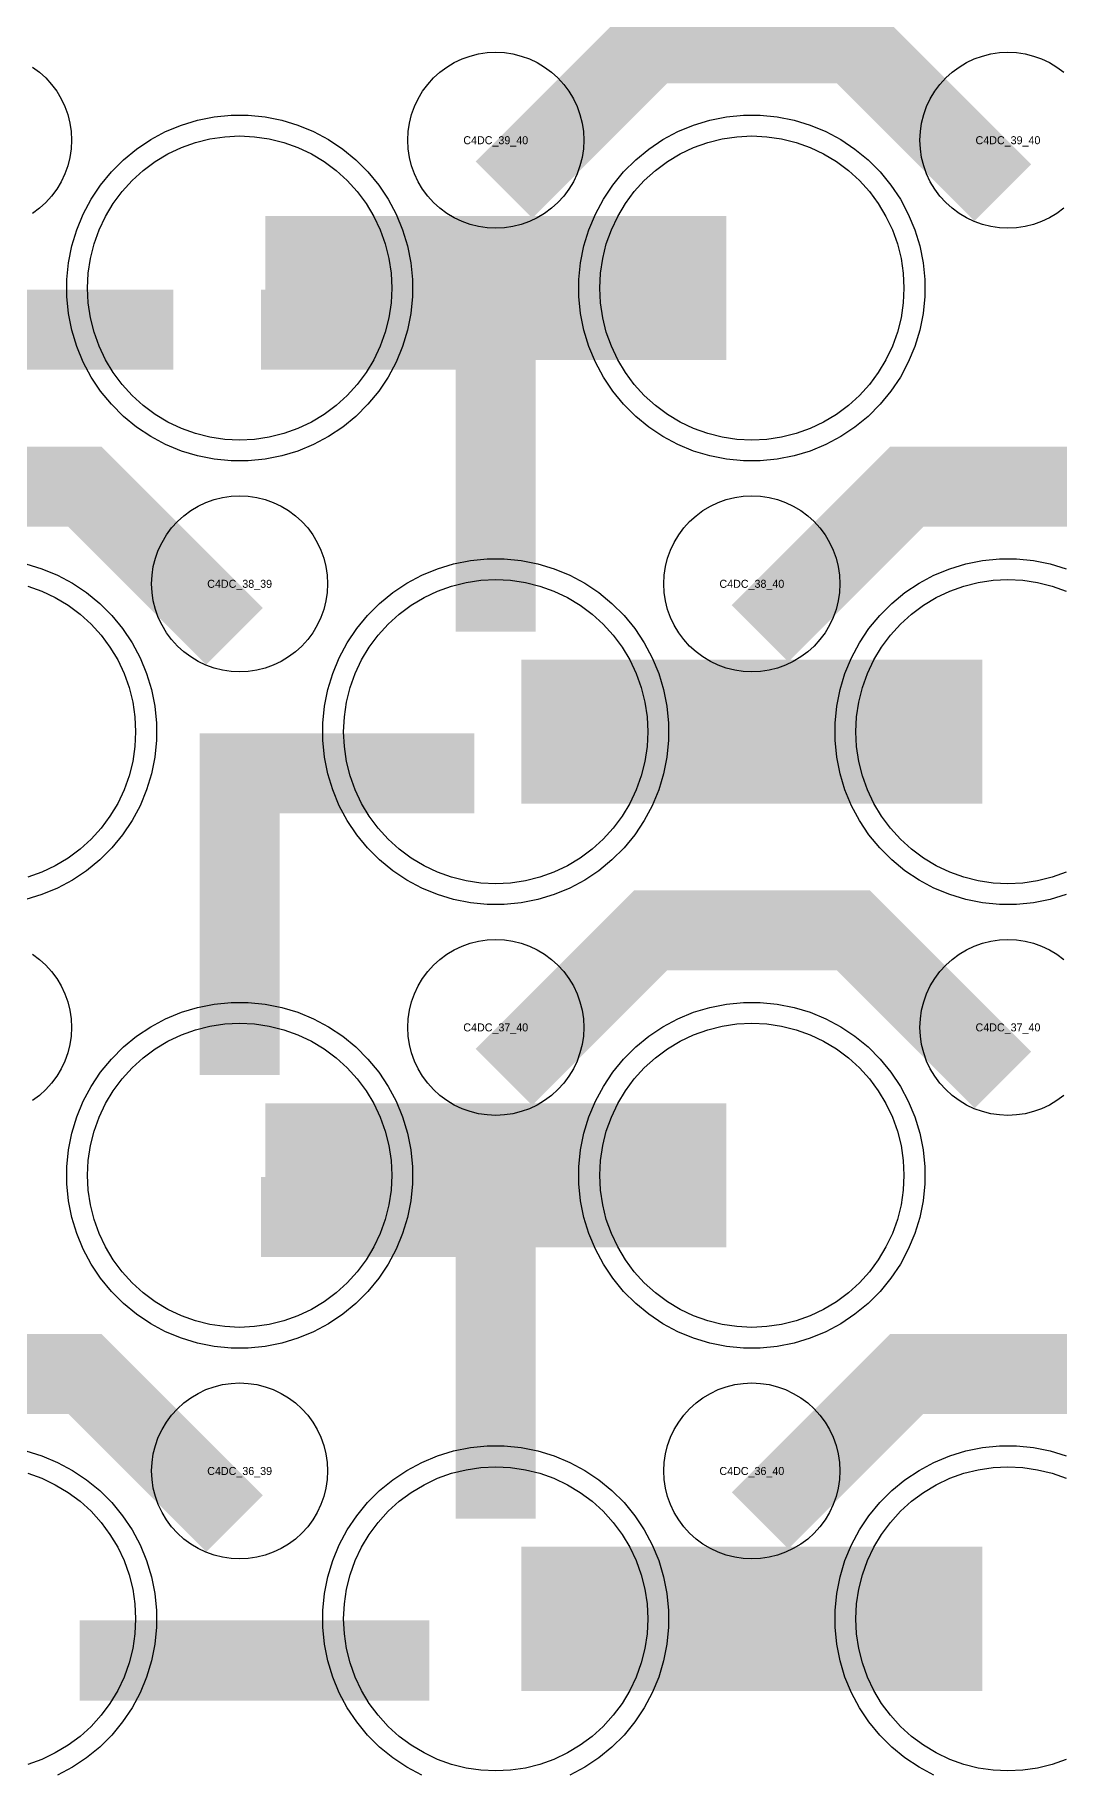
# Model space of a CAD drawing. Extents: x -11880 to 11880, y -14992 to 14992.
# Drawn here: x 656 to 976, y -9900 to -9356 of the extents above; entities that cross this region are included whole.
import ezdxf
from ezdxf.enums import TextEntityAlignment as Align

# ---------------------------------------------------------------- set-up
doc = ezdxf.new("R2010")
doc.units = 0
doc.header["$MEASUREMENT"] = 0
for name, color, linetype in [('GDS_775_DT_237', 138, 'CONTINUOUS'), ('RDL1_FS', 34, 'CONTINUOUS'), ('RDL_BS', 160, 'CONTINUOUS')]:
    doc.layers.add(name, color=color, linetype=linetype)

msp = doc.modelspace()

# ---------------------------------------------------------------- linework, layer by layer
at = {"layer": 'RDL1_FS'}
for points in [[(720, -9483.074), (715.343, -9482.845), (710.732, -9482.161), (706.209, -9481.029), (701.819, -9479.457), (697.605, -9477.465), (693.605, -9475.067), (689.86, -9472.289), (686.406, -9469.159), (683.276, -9465.705), (680.498, -9461.96), (678.1, -9457.96), (676.108, -9453.746), (674.536, -9449.356), (673.404, -9444.833), (672.72, -9440.222), (672.491, -9435.565), (672.72, -9430.908), (673.404, -9426.297), (674.536, -9421.774), (676.108, -9417.384), (678.1, -9413.17), (680.498, -9409.17), (683.276, -9405.425), (686.406, -9401.971), (689.86, -9398.841), (693.605, -9396.063), (697.605, -9393.665), (701.819, -9391.673), (706.209, -9390.101), (710.732, -9388.969), (715.343, -9388.285), (720, -9388.056), (724.657, -9388.285), (729.268, -9388.969), (733.791, -9390.101), (738.181, -9391.673), (742.395, -9393.665), (746.395, -9396.063), (750.14, -9398.841), (753.594, -9401.971), (756.724, -9405.425), (759.502, -9409.17), (761.9, -9413.17), (763.892, -9417.384), (765.464, -9421.774), (766.596, -9426.297), (767.28, -9430.908), (767.509, -9435.565), (767.28, -9440.222), (766.596, -9444.833), (765.464, -9449.356), (763.892, -9453.746), (761.9, -9457.96), (759.502, -9461.96), (756.724, -9465.705), (753.594, -9469.159), (750.14, -9472.289), (746.395, -9475.067), (742.395, -9477.465), (738.181, -9479.457), (733.791, -9481.029), (729.268, -9482.161), (724.657, -9482.845)], [(880, -9483.074), (875.343, -9482.845), (870.732, -9482.161), (866.209, -9481.029), (861.819, -9479.457), (857.605, -9477.465), (853.605, -9475.067), (849.86, -9472.289), (846.406, -9469.159), (843.276, -9465.705), (840.498, -9461.96), (838.1, -9457.96), (836.108, -9453.746), (834.536, -9449.356), (833.404, -9444.833), (832.72, -9440.222), (832.491, -9435.565), (832.72, -9430.908), (833.404, -9426.297), (834.536, -9421.774), (836.108, -9417.384), (838.1, -9413.17), (840.498, -9409.17), (843.276, -9405.425), (846.406, -9401.971), (849.86, -9398.841), (853.605, -9396.063), (857.605, -9393.665), (861.819, -9391.673), (866.209, -9390.101), (870.732, -9388.969), (875.343, -9388.285), (880, -9388.056), (884.657, -9388.285), (889.268, -9388.969), (893.791, -9390.101), (898.181, -9391.673), (902.395, -9393.665), (906.395, -9396.063), (910.14, -9398.841), (913.594, -9401.971), (916.724, -9405.425), (919.502, -9409.17), (921.9, -9413.17), (923.892, -9417.384), (925.464, -9421.774), (926.596, -9426.297), (927.28, -9430.908), (927.509, -9435.565), (927.28, -9440.222), (926.596, -9444.833), (925.464, -9449.356), (923.892, -9453.746), (921.9, -9457.96), (919.502, -9461.96), (916.724, -9465.705), (913.594, -9469.159), (910.14, -9472.289), (906.395, -9475.067), (902.395, -9477.465), (898.181, -9479.457), (893.791, -9481.029), (889.268, -9482.161), (884.657, -9482.845)], [(800, -9621.639), (795.343, -9621.41), (790.732, -9620.726), (786.209, -9619.594), (781.819, -9618.022), (777.605, -9616.03), (773.605, -9613.632), (769.86, -9610.854), (766.406, -9607.724), (763.276, -9604.27), (760.498, -9600.525), (758.1, -9596.525), (756.108, -9592.311), (754.536, -9587.921), (753.404, -9583.398), (752.72, -9578.787), (752.491, -9574.13), (752.72, -9569.473), (753.404, -9564.862), (754.536, -9560.339), (756.108, -9555.949), (758.1, -9551.735), (760.498, -9547.735), (763.276, -9543.99), (766.406, -9540.536), (769.86, -9537.406), (773.605, -9534.628), (777.605, -9532.23), (781.819, -9530.238), (786.209, -9528.666), (790.732, -9527.534), (795.343, -9526.85), (800, -9526.621), (804.657, -9526.85), (809.268, -9527.534), (813.791, -9528.666), (818.181, -9530.238), (822.395, -9532.23), (826.395, -9534.628), (830.14, -9537.406), (833.594, -9540.536), (836.724, -9543.99), (839.502, -9547.735), (841.9, -9551.735), (843.892, -9555.949), (845.464, -9560.339), (846.596, -9564.862), (847.28, -9569.473), (847.509, -9574.13), (847.28, -9578.787), (846.596, -9583.398), (845.464, -9587.921), (843.892, -9592.311), (841.9, -9596.525), (839.502, -9600.525), (836.724, -9604.27), (833.594, -9607.724), (830.14, -9610.854), (826.395, -9613.632), (822.395, -9616.03), (818.181, -9618.022), (813.791, -9619.594), (809.268, -9620.726), (804.657, -9621.41)], [(720, -9760.204), (715.343, -9759.975), (710.732, -9759.291), (706.209, -9758.159), (701.819, -9756.587), (697.605, -9754.595), (693.605, -9752.197), (689.86, -9749.419), (686.406, -9746.289), (683.276, -9742.835), (680.498, -9739.09), (678.1, -9735.09), (676.108, -9730.876), (674.536, -9726.486), (673.404, -9721.963), (672.72, -9717.352), (672.491, -9712.695), (672.72, -9708.038), (673.404, -9703.427), (674.536, -9698.904), (676.108, -9694.514), (678.1, -9690.3), (680.498, -9686.3), (683.276, -9682.555), (686.406, -9679.101), (689.86, -9675.971), (693.605, -9673.193), (697.605, -9670.795), (701.819, -9668.803), (706.209, -9667.231), (710.732, -9666.099), (715.343, -9665.415), (720, -9665.186), (724.657, -9665.415), (729.268, -9666.099), (733.791, -9667.231), (738.181, -9668.803), (742.395, -9670.795), (746.395, -9673.193), (750.14, -9675.971), (753.594, -9679.101), (756.724, -9682.555), (759.502, -9686.3), (761.9, -9690.3), (763.892, -9694.514), (765.464, -9698.904), (766.596, -9703.427), (767.28, -9708.038), (767.509, -9712.695), (767.28, -9717.352), (766.596, -9721.963), (765.464, -9726.486), (763.892, -9730.876), (761.9, -9735.09), (759.502, -9739.09), (756.724, -9742.835), (753.594, -9746.289), (750.14, -9749.419), (746.395, -9752.197), (742.395, -9754.595), (738.181, -9756.587), (733.791, -9758.159), (729.268, -9759.291), (724.657, -9759.975)], [(880, -9760.204), (875.343, -9759.975), (870.732, -9759.291), (866.209, -9758.159), (861.819, -9756.587), (857.605, -9754.595), (853.605, -9752.197), (849.86, -9749.419), (846.406, -9746.289), (843.276, -9742.835), (840.498, -9739.09), (838.1, -9735.09), (836.108, -9730.876), (834.536, -9726.486), (833.404, -9721.963), (832.72, -9717.352), (832.491, -9712.695), (832.72, -9708.038), (833.404, -9703.427), (834.536, -9698.904), (836.108, -9694.514), (838.1, -9690.3), (840.498, -9686.3), (843.276, -9682.555), (846.406, -9679.101), (849.86, -9675.971), (853.605, -9673.193), (857.605, -9670.795), (861.819, -9668.803), (866.209, -9667.231), (870.732, -9666.099), (875.343, -9665.415), (880, -9665.186), (884.657, -9665.415), (889.268, -9666.099), (893.791, -9667.231), (898.181, -9668.803), (902.395, -9670.795), (906.395, -9673.193), (910.14, -9675.971), (913.594, -9679.101), (916.724, -9682.555), (919.502, -9686.3), (921.9, -9690.3), (923.892, -9694.514), (925.464, -9698.904), (926.596, -9703.427), (927.28, -9708.038), (927.509, -9712.695), (927.28, -9717.352), (926.596, -9721.963), (925.464, -9726.486), (923.892, -9730.876), (921.9, -9735.09), (919.502, -9739.09), (916.724, -9742.835), (913.594, -9746.289), (910.14, -9749.419), (906.395, -9752.197), (902.395, -9754.595), (898.181, -9756.587), (893.791, -9758.159), (889.268, -9759.291), (884.657, -9759.975)], [(800, -9898.769), (795.343, -9898.54), (790.732, -9897.856), (786.209, -9896.724), (781.819, -9895.152), (777.605, -9893.16), (773.605, -9890.762), (769.86, -9887.984), (766.406, -9884.854), (763.276, -9881.4), (760.498, -9877.655), (758.1, -9873.655), (756.108, -9869.441), (754.536, -9865.051), (753.404, -9860.528), (752.72, -9855.917), (752.491, -9851.26), (752.72, -9846.603), (753.404, -9841.992), (754.536, -9837.469), (756.108, -9833.079), (758.1, -9828.865), (760.498, -9824.865), (763.276, -9821.12), (766.406, -9817.666), (769.86, -9814.536), (773.605, -9811.758), (777.605, -9809.36), (781.819, -9807.368), (786.209, -9805.796), (790.732, -9804.664), (795.343, -9803.98), (800, -9803.751), (804.657, -9803.98), (809.268, -9804.664), (813.791, -9805.796), (818.181, -9807.368), (822.395, -9809.36), (826.395, -9811.758), (830.14, -9814.536), (833.594, -9817.666), (836.724, -9821.12), (839.502, -9824.865), (841.9, -9828.865), (843.892, -9833.079), (845.464, -9837.469), (846.596, -9841.992), (847.28, -9846.603), (847.509, -9851.26), (847.28, -9855.917), (846.596, -9860.528), (845.464, -9865.051), (843.892, -9869.441), (841.9, -9873.655), (839.502, -9877.655), (836.724, -9881.4), (833.594, -9884.854), (830.14, -9887.984), (826.395, -9890.762), (822.395, -9893.16), (818.181, -9895.152), (813.791, -9896.724), (809.268, -9897.856), (804.657, -9898.54)]]:
    msp.add_lwpolyline(points, close=True, dxfattribs=at)
for points in [[(728.002, -9435.565, 45, 45, 0), (800.002, -9435.565, 45, 45, 0)], [(800.002, -9435.565, 45, 45, 0), (872.002, -9435.565, 45, 45, 0)], [(808.002, -9574.13, 45, 45, 0), (880.002, -9574.13, 45, 45, 0)], [(880.002, -9574.13, 45, 45, 0), (952.002, -9574.13, 45, 45, 0)], [(728.002, -9712.695, 45, 45, 0), (800.002, -9712.695, 45, 45, 0)], [(800.002, -9712.695, 45, 45, 0), (872.002, -9712.695, 45, 45, 0)], [(808.002, -9851.26, 45, 45, 0), (880.002, -9851.26, 45, 45, 0)], [(880.002, -9851.26, 45, 45, 0), (952.002, -9851.26, 45, 45, 0)]]:
    msp.add_lwpolyline(points, format="xyseb", dxfattribs=at)
at = {"layer": 'RDL1_FS', "color": 241, "true_color": 0xf7abae}
msp.add_lwpolyline([(653.791, -9528.666), (658.181, -9530.238), (662.395, -9532.23), (666.395, -9534.628), (670.14, -9537.406), (673.594, -9540.536), (676.724, -9543.99), (679.502, -9547.735), (681.9, -9551.735), (683.892, -9555.949), (685.464, -9560.339), (686.596, -9564.862), (687.28, -9569.473), (687.509, -9574.13), (687.28, -9578.787), (686.596, -9583.398), (685.464, -9587.921), (683.892, -9592.311), (681.9, -9596.525), (679.502, -9600.525), (676.724, -9604.27), (673.594, -9607.724), (670.14, -9610.854), (666.395, -9613.632), (662.395, -9616.03), (658.181, -9618.022), (653.791, -9619.594)], dxfattribs=at)
at = {"layer": 'RDL1_FS'}
for points in [[(978.181, -9618.022), (973.791, -9619.594), (969.268, -9620.726), (964.657, -9621.41), (960, -9621.639), (955.343, -9621.41), (950.732, -9620.726), (946.209, -9619.594), (941.819, -9618.022), (937.605, -9616.03), (933.605, -9613.632), (929.86, -9610.854), (926.406, -9607.724), (923.276, -9604.27), (920.498, -9600.525), (918.1, -9596.525), (916.108, -9592.311), (914.536, -9587.921), (913.404, -9583.398), (912.72, -9578.787), (912.491, -9574.13), (912.72, -9569.473), (913.404, -9564.862), (914.536, -9560.339), (916.108, -9555.949), (918.1, -9551.735), (920.498, -9547.735), (923.276, -9543.99), (926.406, -9540.536), (929.86, -9537.406), (933.605, -9534.628), (937.605, -9532.23), (941.819, -9530.238), (946.209, -9528.666), (950.732, -9527.534), (955.343, -9526.85), (960, -9526.621), (964.657, -9526.85), (969.268, -9527.534), (973.791, -9528.666), (978.181, -9530.238)], [(653.791, -9805.796), (658.181, -9807.368), (662.395, -9809.36), (666.395, -9811.758), (670.14, -9814.536), (673.594, -9817.666), (676.724, -9821.12), (679.502, -9824.865), (681.9, -9828.865), (683.892, -9833.079), (685.464, -9837.469), (686.596, -9841.992), (687.28, -9846.603), (687.509, -9851.26), (687.28, -9855.917), (686.596, -9860.528), (685.464, -9865.051), (683.892, -9869.441), (681.9, -9873.655), (679.502, -9877.655), (676.724, -9881.4), (673.594, -9884.854), (670.14, -9887.984), (666.395, -9890.762), (662.395, -9893.16), (658.181, -9895.152), (653.791, -9896.724)], [(978.181, -9895.152), (973.791, -9896.724), (969.268, -9897.856), (964.657, -9898.54), (960, -9898.769), (955.343, -9898.54), (950.732, -9897.856), (946.209, -9896.724), (941.819, -9895.152), (937.605, -9893.16), (933.605, -9890.762), (929.86, -9887.984), (926.406, -9884.854), (923.276, -9881.4), (920.498, -9877.655), (918.1, -9873.655), (916.108, -9869.441), (914.536, -9865.051), (913.404, -9860.528), (912.72, -9855.917), (912.491, -9851.26), (912.72, -9846.603), (913.404, -9841.992), (914.536, -9837.469), (916.108, -9833.079), (918.1, -9828.865), (920.498, -9824.865), (923.276, -9821.12), (926.406, -9817.666), (929.86, -9814.536), (933.605, -9811.758), (937.605, -9809.36), (941.819, -9807.368), (946.209, -9805.796), (950.732, -9804.664), (955.343, -9803.98), (960, -9803.751), (964.657, -9803.98), (969.268, -9804.664), (973.791, -9805.796), (978.181, -9807.368)]]:
    msp.add_lwpolyline(points, dxfattribs=at)
at = {"layer": 'RDL_BS'}
for points in [[(802.562, -9404.879, 25, 25, 0), (848.377, -9359.064, 25, 25, 0), (881.93, -9359.064, 25, 25, 0)], [(958.401, -9405.778, 25, 25, 0), (911.687, -9359.064, 25, 25, 0), (881.929, -9359.064, 25, 25, 0)], [(800, -9542.84, 25, 25, 0), (800, -9436.063, 25, 25, 0)], [(590.016, -9448.578, 25, 25, 0), (699.281, -9448.578, 25, 25, 0)], [(812.5, -9448.563, 25, 25, 0), (726.667, -9448.563, 25, 25, 0)], [(772.944, -9448.563, 25, 25, 0), (731.74, -9448.563, 25, 25, 0)], [(800, -9466.532, 25, 25, 0), (800, -9512.152, 25, 25, 0)], [(718.401, -9544.343, 25, 25, 0), (671.687, -9497.629, 25, 25, 0), (641.929, -9497.629, 25, 25, 0)], [(882.562, -9543.444, 25, 25, 0), (928.377, -9497.629, 25, 25, 0), (961.93, -9497.629, 25, 25, 0)], [(1038.401, -9544.343, 25, 25, 0), (991.687, -9497.629, 25, 25, 0), (961.929, -9497.629, 25, 25, 0)], [(720, -9681.405, 25, 25, 0), (720, -9574.628, 25, 25, 0)], [(707.5, -9587.128, 25, 25, 0), (793.333, -9587.128, 25, 25, 0)], [(747.056, -9587.128, 25, 25, 0), (788.26, -9587.128, 25, 25, 0)], [(720, -9605.097, 25, 25, 0), (720, -9650.717, 25, 25, 0)], [(802.562, -9682.009, 25, 25, 0), (848.377, -9636.194, 25, 25, 0), (881.93, -9636.194, 25, 25, 0)], [(958.401, -9682.908, 25, 25, 0), (911.687, -9636.194, 25, 25, 0), (881.929, -9636.194, 25, 25, 0)], [(800, -9819.99, 25, 25, 0), (800, -9713.213, 25, 25, 0)], [(812.5, -9725.713, 25, 25, 0), (726.667, -9725.713, 25, 25, 0)], [(772.944, -9725.713, 25, 25, 0), (731.74, -9725.713, 25, 25, 0)], [(800, -9743.682, 25, 25, 0), (800, -9789.302, 25, 25, 0)], [(718.401, -9821.473, 25, 25, 0), (671.687, -9774.759, 25, 25, 0), (641.929, -9774.759, 25, 25, 0)], [(882.562, -9820.574, 25, 25, 0), (928.377, -9774.759, 25, 25, 0), (961.93, -9774.759, 25, 25, 0)], [(1038.401, -9821.473, 25, 25, 0), (991.687, -9774.759, 25, 25, 0), (961.929, -9774.759, 25, 25, 0)], [(670.016, -9864.273, 25, 25, 0), (779.281, -9864.273, 25, 25, 0)]]:
    msp.add_lwpolyline(points, format="xyseb", dxfattribs=at)
for points in [[(800, -9416.871), (797.307, -9416.739), (794.635, -9416.343), (792.016, -9415.686), (789.481, -9414.779), (787.044, -9413.627), (784.72, -9412.234), (782.557, -9410.631), (780.558, -9408.819), (778.746, -9406.82), (777.143, -9404.657), (775.75, -9402.333), (774.598, -9399.896), (773.691, -9397.361), (773.034, -9394.742), (772.638, -9392.07), (772.506, -9389.377), (772.638, -9386.684), (773.034, -9384.012), (773.691, -9381.393), (774.598, -9378.858), (775.75, -9376.421), (777.143, -9374.097), (778.746, -9371.934), (780.558, -9369.935), (782.557, -9368.123), (784.72, -9366.52), (787.044, -9365.127), (789.481, -9363.975), (792.016, -9363.068), (794.635, -9362.411), (797.307, -9362.015), (800, -9361.883), (802.693, -9362.015), (805.365, -9362.411), (807.984, -9363.068), (810.519, -9363.975), (812.956, -9365.127), (815.28, -9366.52), (817.443, -9368.123), (819.442, -9369.935), (821.254, -9371.934), (822.857, -9374.097), (824.25, -9376.421), (825.402, -9378.858), (826.309, -9381.393), (826.966, -9384.012), (827.362, -9386.684), (827.494, -9389.377), (827.362, -9392.07), (826.966, -9394.742), (826.309, -9397.361), (825.402, -9399.896), (824.25, -9402.333), (822.857, -9404.657), (821.254, -9406.82), (819.442, -9408.819), (817.443, -9410.631), (815.28, -9412.234), (812.956, -9413.627), (810.519, -9414.779), (807.984, -9415.686), (805.365, -9416.343), (802.693, -9416.739)], [(717.356, -9489.565), (712.062, -9489.048), (706.835, -9488.002), (701.795, -9486.471), (696.885, -9484.44), (692.223, -9481.948), (687.809, -9479.001), (683.708, -9475.639), (679.926, -9471.857), (676.564, -9467.756), (673.617, -9463.342), (671.125, -9458.68), (669.094, -9453.77), (667.563, -9448.73), (666.517, -9443.503), (666, -9438.209), (666, -9432.921), (666.517, -9427.627), (667.563, -9422.4), (669.094, -9417.36), (671.125, -9412.45), (673.617, -9407.788), (676.564, -9403.374), (679.926, -9399.273), (683.708, -9395.491), (687.809, -9392.129), (692.223, -9389.182), (696.885, -9386.69), (701.795, -9384.659), (706.835, -9383.128), (712.062, -9382.082), (717.356, -9381.565), (722.644, -9381.565), (727.938, -9382.082), (733.165, -9383.128), (738.205, -9384.659), (743.115, -9386.69), (747.777, -9389.182), (752.191, -9392.129), (756.292, -9395.491), (760.074, -9399.273), (763.436, -9403.374), (766.383, -9407.788), (768.875, -9412.45), (770.906, -9417.36), (772.437, -9422.4), (773.483, -9427.627), (774, -9432.921), (774, -9438.209), (773.483, -9443.503), (772.437, -9448.73), (770.906, -9453.77), (768.875, -9458.68), (766.383, -9463.342), (763.436, -9467.756), (760.074, -9471.857), (756.292, -9475.639), (752.191, -9479.001), (747.777, -9481.948), (743.115, -9484.44), (738.205, -9486.471), (733.165, -9488.002), (727.938, -9489.048), (722.644, -9489.565)], [(877.356, -9489.565), (872.062, -9489.048), (866.835, -9488.002), (861.795, -9486.471), (856.885, -9484.44), (852.223, -9481.948), (847.809, -9479.001), (843.708, -9475.639), (839.926, -9471.857), (836.564, -9467.756), (833.617, -9463.342), (831.125, -9458.68), (829.094, -9453.77), (827.563, -9448.73), (826.517, -9443.503), (826, -9438.209), (826, -9432.921), (826.517, -9427.627), (827.563, -9422.4), (829.094, -9417.36), (831.125, -9412.45), (833.617, -9407.788), (836.564, -9403.374), (839.926, -9399.273), (843.708, -9395.491), (847.809, -9392.129), (852.223, -9389.182), (856.885, -9386.69), (861.795, -9384.659), (866.835, -9383.128), (872.062, -9382.082), (877.356, -9381.565), (882.644, -9381.565), (887.938, -9382.082), (893.165, -9383.128), (898.205, -9384.659), (903.115, -9386.69), (907.777, -9389.182), (912.191, -9392.129), (916.292, -9395.491), (920.074, -9399.273), (923.436, -9403.374), (926.383, -9407.788), (928.875, -9412.45), (930.906, -9417.36), (932.437, -9422.4), (933.483, -9427.627), (934, -9432.921), (934, -9438.209), (933.483, -9443.503), (932.437, -9448.73), (930.906, -9453.77), (928.875, -9458.68), (926.383, -9463.342), (923.436, -9467.756), (920.074, -9471.857), (916.292, -9475.639), (912.191, -9479.001), (907.777, -9481.948), (903.115, -9484.44), (898.205, -9486.471), (893.165, -9488.002), (887.938, -9489.048), (882.644, -9489.565)], [(720, -9555.436), (717.307, -9555.304), (714.635, -9554.908), (712.016, -9554.251), (709.481, -9553.344), (707.044, -9552.192), (704.72, -9550.799), (702.557, -9549.196), (700.558, -9547.384), (698.746, -9545.385), (697.143, -9543.222), (695.75, -9540.898), (694.598, -9538.461), (693.691, -9535.926), (693.034, -9533.307), (692.638, -9530.635), (692.506, -9527.942), (692.638, -9525.249), (693.034, -9522.577), (693.691, -9519.958), (694.598, -9517.423), (695.75, -9514.986), (697.143, -9512.662), (698.746, -9510.499), (700.558, -9508.5), (702.557, -9506.688), (704.72, -9505.085), (707.044, -9503.692), (709.481, -9502.54), (712.016, -9501.633), (714.635, -9500.976), (717.307, -9500.58), (720, -9500.448), (722.693, -9500.58), (725.365, -9500.976), (727.984, -9501.633), (730.519, -9502.54), (732.956, -9503.692), (735.28, -9505.085), (737.443, -9506.688), (739.442, -9508.5), (741.254, -9510.499), (742.857, -9512.662), (744.25, -9514.986), (745.402, -9517.423), (746.309, -9519.958), (746.966, -9522.577), (747.362, -9525.249), (747.494, -9527.942), (747.362, -9530.635), (746.966, -9533.307), (746.309, -9535.926), (745.402, -9538.461), (744.25, -9540.898), (742.857, -9543.222), (741.254, -9545.385), (739.442, -9547.384), (737.443, -9549.196), (735.28, -9550.799), (732.956, -9552.192), (730.519, -9553.344), (727.984, -9554.251), (725.365, -9554.908), (722.693, -9555.304)], [(880, -9555.436), (877.307, -9555.304), (874.635, -9554.908), (872.016, -9554.251), (869.481, -9553.344), (867.044, -9552.192), (864.72, -9550.799), (862.557, -9549.196), (860.558, -9547.384), (858.746, -9545.385), (857.143, -9543.222), (855.75, -9540.898), (854.598, -9538.461), (853.691, -9535.926), (853.034, -9533.307), (852.638, -9530.635), (852.506, -9527.942), (852.638, -9525.249), (853.034, -9522.577), (853.691, -9519.958), (854.598, -9517.423), (855.75, -9514.986), (857.143, -9512.662), (858.746, -9510.499), (860.558, -9508.5), (862.557, -9506.688), (864.72, -9505.085), (867.044, -9503.692), (869.481, -9502.54), (872.016, -9501.633), (874.635, -9500.976), (877.307, -9500.58), (880, -9500.448), (882.693, -9500.58), (885.365, -9500.976), (887.984, -9501.633), (890.519, -9502.54), (892.956, -9503.692), (895.28, -9505.085), (897.443, -9506.688), (899.442, -9508.5), (901.254, -9510.499), (902.857, -9512.662), (904.25, -9514.986), (905.402, -9517.423), (906.309, -9519.958), (906.966, -9522.577), (907.362, -9525.249), (907.494, -9527.942), (907.362, -9530.635), (906.966, -9533.307), (906.309, -9535.926), (905.402, -9538.461), (904.25, -9540.898), (902.857, -9543.222), (901.254, -9545.385), (899.442, -9547.384), (897.443, -9549.196), (895.28, -9550.799), (892.956, -9552.192), (890.519, -9553.344), (887.984, -9554.251), (885.365, -9554.908), (882.693, -9555.304)], [(797.356, -9628.13), (792.062, -9627.613), (786.835, -9626.567), (781.795, -9625.036), (776.885, -9623.005), (772.223, -9620.513), (767.809, -9617.566), (763.708, -9614.204), (759.926, -9610.422), (756.564, -9606.321), (753.617, -9601.907), (751.125, -9597.245), (749.094, -9592.335), (747.563, -9587.295), (746.517, -9582.068), (746, -9576.774), (746, -9571.486), (746.517, -9566.192), (747.563, -9560.965), (749.094, -9555.925), (751.125, -9551.015), (753.617, -9546.353), (756.564, -9541.939), (759.926, -9537.838), (763.708, -9534.056), (767.809, -9530.694), (772.223, -9527.747), (776.885, -9525.255), (781.795, -9523.224), (786.835, -9521.693), (792.062, -9520.647), (797.356, -9520.13), (802.644, -9520.13), (807.938, -9520.647), (813.165, -9521.693), (818.205, -9523.224), (823.115, -9525.255), (827.777, -9527.747), (832.191, -9530.694), (836.292, -9534.056), (840.074, -9537.838), (843.436, -9541.939), (846.383, -9546.353), (848.875, -9551.015), (850.906, -9555.925), (852.437, -9560.965), (853.483, -9566.192), (854, -9571.486), (854, -9576.774), (853.483, -9582.068), (852.437, -9587.295), (850.906, -9592.335), (848.875, -9597.245), (846.383, -9601.907), (843.436, -9606.321), (840.074, -9610.422), (836.292, -9614.204), (832.191, -9617.566), (827.777, -9620.513), (823.115, -9623.005), (818.205, -9625.036), (813.165, -9626.567), (807.938, -9627.613), (802.644, -9628.13)], [(800, -9694.001), (797.307, -9693.869), (794.635, -9693.473), (792.016, -9692.816), (789.481, -9691.909), (787.044, -9690.757), (784.72, -9689.364), (782.557, -9687.761), (780.558, -9685.949), (778.746, -9683.95), (777.143, -9681.787), (775.75, -9679.463), (774.598, -9677.026), (773.691, -9674.491), (773.034, -9671.872), (772.638, -9669.2), (772.506, -9666.507), (772.638, -9663.814), (773.034, -9661.142), (773.691, -9658.523), (774.598, -9655.988), (775.75, -9653.551), (777.143, -9651.227), (778.746, -9649.064), (780.558, -9647.065), (782.557, -9645.253), (784.72, -9643.65), (787.044, -9642.257), (789.481, -9641.105), (792.016, -9640.198), (794.635, -9639.541), (797.307, -9639.145), (800, -9639.013), (802.693, -9639.145), (805.365, -9639.541), (807.984, -9640.198), (810.519, -9641.105), (812.956, -9642.257), (815.28, -9643.65), (817.443, -9645.253), (819.442, -9647.065), (821.254, -9649.064), (822.857, -9651.227), (824.25, -9653.551), (825.402, -9655.988), (826.309, -9658.523), (826.966, -9661.142), (827.362, -9663.814), (827.494, -9666.507), (827.362, -9669.2), (826.966, -9671.872), (826.309, -9674.491), (825.402, -9677.026), (824.25, -9679.463), (822.857, -9681.787), (821.254, -9683.95), (819.442, -9685.949), (817.443, -9687.761), (815.28, -9689.364), (812.956, -9690.757), (810.519, -9691.909), (807.984, -9692.816), (805.365, -9693.473), (802.693, -9693.869)], [(717.356, -9766.695), (712.062, -9766.178), (706.835, -9765.132), (701.795, -9763.601), (696.885, -9761.57), (692.223, -9759.078), (687.809, -9756.131), (683.708, -9752.769), (679.926, -9748.987), (676.564, -9744.886), (673.617, -9740.472), (671.125, -9735.81), (669.094, -9730.9), (667.563, -9725.86), (666.517, -9720.633), (666, -9715.339), (666, -9710.051), (666.517, -9704.757), (667.563, -9699.53), (669.094, -9694.49), (671.125, -9689.58), (673.617, -9684.918), (676.564, -9680.504), (679.926, -9676.403), (683.708, -9672.621), (687.809, -9669.259), (692.223, -9666.312), (696.885, -9663.82), (701.795, -9661.789), (706.835, -9660.258), (712.062, -9659.212), (717.356, -9658.695), (722.644, -9658.695), (727.938, -9659.212), (733.165, -9660.258), (738.205, -9661.789), (743.115, -9663.82), (747.777, -9666.312), (752.191, -9669.259), (756.292, -9672.621), (760.074, -9676.403), (763.436, -9680.504), (766.383, -9684.918), (768.875, -9689.58), (770.906, -9694.49), (772.437, -9699.53), (773.483, -9704.757), (774, -9710.051), (774, -9715.339), (773.483, -9720.633), (772.437, -9725.86), (770.906, -9730.9), (768.875, -9735.81), (766.383, -9740.472), (763.436, -9744.886), (760.074, -9748.987), (756.292, -9752.769), (752.191, -9756.131), (747.777, -9759.078), (743.115, -9761.57), (738.205, -9763.601), (733.165, -9765.132), (727.938, -9766.178), (722.644, -9766.695)], [(877.356, -9766.695), (872.062, -9766.178), (866.835, -9765.132), (861.795, -9763.601), (856.885, -9761.57), (852.223, -9759.078), (847.809, -9756.131), (843.708, -9752.769), (839.926, -9748.987), (836.564, -9744.886), (833.617, -9740.472), (831.125, -9735.81), (829.094, -9730.9), (827.563, -9725.86), (826.517, -9720.633), (826, -9715.339), (826, -9710.051), (826.517, -9704.757), (827.563, -9699.53), (829.094, -9694.49), (831.125, -9689.58), (833.617, -9684.918), (836.564, -9680.504), (839.926, -9676.403), (843.708, -9672.621), (847.809, -9669.259), (852.223, -9666.312), (856.885, -9663.82), (861.795, -9661.789), (866.835, -9660.258), (872.062, -9659.212), (877.356, -9658.695), (882.644, -9658.695), (887.938, -9659.212), (893.165, -9660.258), (898.205, -9661.789), (903.115, -9663.82), (907.777, -9666.312), (912.191, -9669.259), (916.292, -9672.621), (920.074, -9676.403), (923.436, -9680.504), (926.383, -9684.918), (928.875, -9689.58), (930.906, -9694.49), (932.437, -9699.53), (933.483, -9704.757), (934, -9710.051), (934, -9715.339), (933.483, -9720.633), (932.437, -9725.86), (930.906, -9730.9), (928.875, -9735.81), (926.383, -9740.472), (923.436, -9744.886), (920.074, -9748.987), (916.292, -9752.769), (912.191, -9756.131), (907.777, -9759.078), (903.115, -9761.57), (898.205, -9763.601), (893.165, -9765.132), (887.938, -9766.178), (882.644, -9766.695)], [(720, -9832.566), (717.307, -9832.434), (714.635, -9832.038), (712.016, -9831.381), (709.481, -9830.474), (707.044, -9829.322), (704.72, -9827.929), (702.557, -9826.326), (700.558, -9824.514), (698.746, -9822.515), (697.143, -9820.352), (695.75, -9818.028), (694.598, -9815.591), (693.691, -9813.056), (693.034, -9810.437), (692.638, -9807.765), (692.506, -9805.072), (692.638, -9802.379), (693.034, -9799.707), (693.691, -9797.088), (694.598, -9794.553), (695.75, -9792.116), (697.143, -9789.792), (698.746, -9787.629), (700.558, -9785.63), (702.557, -9783.818), (704.72, -9782.215), (707.044, -9780.822), (709.481, -9779.67), (712.016, -9778.763), (714.635, -9778.106), (717.307, -9777.71), (720, -9777.578), (722.693, -9777.71), (725.365, -9778.106), (727.984, -9778.763), (730.519, -9779.67), (732.956, -9780.822), (735.28, -9782.215), (737.443, -9783.818), (739.442, -9785.63), (741.254, -9787.629), (742.857, -9789.792), (744.25, -9792.116), (745.402, -9794.553), (746.309, -9797.088), (746.966, -9799.707), (747.362, -9802.379), (747.494, -9805.072), (747.362, -9807.765), (746.966, -9810.437), (746.309, -9813.056), (745.402, -9815.591), (744.25, -9818.028), (742.857, -9820.352), (741.254, -9822.515), (739.442, -9824.514), (737.443, -9826.326), (735.28, -9827.929), (732.956, -9829.322), (730.519, -9830.474), (727.984, -9831.381), (725.365, -9832.038), (722.693, -9832.434)], [(880, -9832.566), (877.307, -9832.434), (874.635, -9832.038), (872.016, -9831.381), (869.481, -9830.474), (867.044, -9829.322), (864.72, -9827.929), (862.557, -9826.326), (860.558, -9824.514), (858.746, -9822.515), (857.143, -9820.352), (855.75, -9818.028), (854.598, -9815.591), (853.691, -9813.056), (853.034, -9810.437), (852.638, -9807.765), (852.506, -9805.072), (852.638, -9802.379), (853.034, -9799.707), (853.691, -9797.088), (854.598, -9794.553), (855.75, -9792.116), (857.143, -9789.792), (858.746, -9787.629), (860.558, -9785.63), (862.557, -9783.818), (864.72, -9782.215), (867.044, -9780.822), (869.481, -9779.67), (872.016, -9778.763), (874.635, -9778.106), (877.307, -9777.71), (880, -9777.578), (882.693, -9777.71), (885.365, -9778.106), (887.984, -9778.763), (890.519, -9779.67), (892.956, -9780.822), (895.28, -9782.215), (897.443, -9783.818), (899.442, -9785.63), (901.254, -9787.629), (902.857, -9789.792), (904.25, -9792.116), (905.402, -9794.553), (906.309, -9797.088), (906.966, -9799.707), (907.362, -9802.379), (907.494, -9805.072), (907.362, -9807.765), (906.966, -9810.437), (906.309, -9813.056), (905.402, -9815.591), (904.25, -9818.028), (902.857, -9820.352), (901.254, -9822.515), (899.442, -9824.514), (897.443, -9826.326), (895.28, -9827.929), (892.956, -9829.322), (890.519, -9830.474), (887.984, -9831.381), (885.365, -9832.038), (882.693, -9832.434)]]:
    msp.add_lwpolyline(points, close=True, dxfattribs=at)
for points in [[(977.443, -9410.631), (975.28, -9412.234), (972.956, -9413.627), (970.519, -9414.779), (967.984, -9415.686), (965.365, -9416.343), (962.693, -9416.739), (960, -9416.871), (957.307, -9416.739), (954.635, -9416.343), (952.016, -9415.686), (949.481, -9414.779), (947.044, -9413.627), (944.72, -9412.234), (942.557, -9410.631), (940.558, -9408.819), (938.746, -9406.82), (937.143, -9404.657), (935.75, -9402.333), (934.598, -9399.896), (933.691, -9397.361), (933.034, -9394.742), (932.638, -9392.07), (932.506, -9389.377), (932.638, -9386.684), (933.034, -9384.012), (933.691, -9381.393), (934.598, -9378.858), (935.75, -9376.421), (937.143, -9374.097), (938.746, -9371.934), (940.558, -9369.935), (942.557, -9368.123), (944.72, -9366.52), (947.044, -9365.127), (949.481, -9363.975), (952.016, -9363.068), (954.635, -9362.411), (957.307, -9362.015), (960, -9361.883), (962.693, -9362.015), (965.365, -9362.411), (967.984, -9363.068), (970.519, -9363.975), (972.956, -9365.127), (975.28, -9366.52), (977.443, -9368.123)], [(655.28, -9366.52), (657.443, -9368.123), (659.442, -9369.935), (661.254, -9371.934), (662.857, -9374.097), (664.25, -9376.421), (665.402, -9378.858), (666.309, -9381.393), (666.966, -9384.012), (667.362, -9386.684), (667.494, -9389.377), (667.362, -9392.07), (666.966, -9394.742), (666.309, -9397.361), (665.402, -9399.896), (664.25, -9402.333), (662.857, -9404.657), (661.254, -9406.82), (659.442, -9408.819), (657.443, -9410.631), (655.28, -9412.234)], [(978.205, -9625.036), (973.165, -9626.567), (967.938, -9627.613), (962.644, -9628.13), (957.356, -9628.13), (952.062, -9627.613), (946.835, -9626.567), (941.795, -9625.036), (936.885, -9623.005), (932.223, -9620.513), (927.809, -9617.566), (923.708, -9614.204), (919.926, -9610.422), (916.564, -9606.321), (913.617, -9601.907), (911.125, -9597.245), (909.094, -9592.335), (907.563, -9587.295), (906.517, -9582.068), (906, -9576.774), (906, -9571.486), (906.517, -9566.192), (907.563, -9560.965), (909.094, -9555.925), (911.125, -9551.015), (913.617, -9546.353), (916.564, -9541.939), (919.926, -9537.838), (923.708, -9534.056), (927.809, -9530.694), (932.223, -9527.747), (936.885, -9525.255), (941.795, -9523.224), (946.835, -9521.693), (952.062, -9520.647), (957.356, -9520.13), (962.644, -9520.13), (967.938, -9520.647), (973.165, -9521.693), (978.205, -9523.224)], [(977.443, -9687.761), (975.28, -9689.364), (972.956, -9690.757), (970.519, -9691.909), (967.984, -9692.816), (965.365, -9693.473), (962.693, -9693.869), (960, -9694.001), (957.307, -9693.869), (954.635, -9693.473), (952.016, -9692.816), (949.481, -9691.909), (947.044, -9690.757), (944.72, -9689.364), (942.557, -9687.761), (940.558, -9685.949), (938.746, -9683.95), (937.143, -9681.787), (935.75, -9679.463), (934.598, -9677.026), (933.691, -9674.491), (933.034, -9671.872), (932.638, -9669.2), (932.506, -9666.507), (932.638, -9663.814), (933.034, -9661.142), (933.691, -9658.523), (934.598, -9655.988), (935.75, -9653.551), (937.143, -9651.227), (938.746, -9649.064), (940.558, -9647.065), (942.557, -9645.253), (944.72, -9643.65), (947.044, -9642.257), (949.481, -9641.105), (952.016, -9640.198), (954.635, -9639.541), (957.307, -9639.145), (960, -9639.013), (962.693, -9639.145), (965.365, -9639.541), (967.984, -9640.198), (970.519, -9641.105), (972.956, -9642.257), (975.28, -9643.65), (977.443, -9645.253)], [(655.28, -9643.65), (657.443, -9645.253), (659.442, -9647.065), (661.254, -9649.064), (662.857, -9651.227), (664.25, -9653.551), (665.402, -9655.988), (666.309, -9658.523), (666.966, -9661.142), (667.362, -9663.814), (667.494, -9666.507), (667.362, -9669.2), (666.966, -9671.872), (666.309, -9674.491), (665.402, -9677.026), (664.25, -9679.463), (662.857, -9681.787), (661.254, -9683.95), (659.442, -9685.949), (657.443, -9687.761), (655.28, -9689.364)], [(653.165, -9798.823), (658.205, -9800.354), (663.115, -9802.385), (667.777, -9804.877), (672.191, -9807.824), (676.292, -9811.186), (680.074, -9814.968), (683.436, -9819.069), (686.383, -9823.483), (688.875, -9828.145), (690.906, -9833.055), (692.437, -9838.095), (693.483, -9843.322), (694, -9848.616), (694, -9853.904), (693.483, -9859.198), (692.437, -9864.425), (690.906, -9869.465), (688.875, -9874.375), (686.383, -9879.037), (683.436, -9883.451), (680.074, -9887.552), (676.292, -9891.334), (672.191, -9894.696), (667.777, -9897.643), (663.115, -9900.135)], [(776.885, -9900.135), (772.223, -9897.643), (767.809, -9894.696), (763.708, -9891.334), (759.926, -9887.552), (756.564, -9883.451), (753.617, -9879.037), (751.125, -9874.375), (749.094, -9869.465), (747.563, -9864.425), (746.517, -9859.198), (746, -9853.904), (746, -9848.616), (746.517, -9843.322), (747.563, -9838.095), (749.094, -9833.055), (751.125, -9828.145), (753.617, -9823.483), (756.564, -9819.069), (759.926, -9814.968), (763.708, -9811.186), (767.809, -9807.824), (772.223, -9804.877), (776.885, -9802.385), (781.795, -9800.354), (786.835, -9798.823), (792.062, -9797.777), (797.356, -9797.26), (802.644, -9797.26), (807.938, -9797.777), (813.165, -9798.823), (818.205, -9800.354), (823.115, -9802.385), (827.777, -9804.877), (832.191, -9807.824), (836.292, -9811.186), (840.074, -9814.968), (843.436, -9819.069), (846.383, -9823.483), (848.875, -9828.145), (850.906, -9833.055), (852.437, -9838.095), (853.483, -9843.322), (854, -9848.616), (854, -9853.904), (853.483, -9859.198), (852.437, -9864.425), (850.906, -9869.465), (848.875, -9874.375), (846.383, -9879.037), (843.436, -9883.451), (840.074, -9887.552), (836.292, -9891.334), (832.191, -9894.696), (827.777, -9897.643), (823.115, -9900.135)], [(936.885, -9900.135), (932.223, -9897.643), (927.809, -9894.696), (923.708, -9891.334), (919.926, -9887.552), (916.564, -9883.451), (913.617, -9879.037), (911.125, -9874.375), (909.094, -9869.465), (907.563, -9864.425), (906.517, -9859.198), (906, -9853.904), (906, -9848.616), (906.517, -9843.322), (907.563, -9838.095), (909.094, -9833.055), (911.125, -9828.145), (913.617, -9823.483), (916.564, -9819.069), (919.926, -9814.968), (923.708, -9811.186), (927.809, -9807.824), (932.223, -9804.877), (936.885, -9802.385), (941.795, -9800.354), (946.835, -9798.823), (952.062, -9797.777), (957.356, -9797.26), (962.644, -9797.26), (967.938, -9797.777), (973.165, -9798.823), (978.205, -9800.354)]]:
    msp.add_lwpolyline(points, dxfattribs=at)
at = {"layer": 'RDL_BS', "color": 241, "true_color": 0xf7abae}
msp.add_lwpolyline([(653.165, -9521.693), (658.205, -9523.224), (663.115, -9525.255), (667.777, -9527.747), (672.191, -9530.694), (676.292, -9534.056), (680.074, -9537.838), (683.436, -9541.939), (686.383, -9546.353), (688.875, -9551.015), (690.906, -9555.925), (692.437, -9560.965), (693.483, -9566.192), (694, -9571.486), (694, -9576.774), (693.483, -9582.068), (692.437, -9587.295), (690.906, -9592.335), (688.875, -9597.245), (686.383, -9601.907), (683.436, -9606.321), (680.074, -9610.422), (676.292, -9614.204), (672.191, -9617.566), (667.777, -9620.513), (663.115, -9623.005), (658.205, -9625.036), (653.165, -9626.567)], dxfattribs=at)

# ---------------------------------------------------------------- texts
at = {"layer": 'GDS_775_DT_237'}
for s, p in [('C4DC_39_40', (800, -9389.377)), ('C4DC_39_40', (800, -9389.377)), ('C4DC_39_40', (960, -9389.377)), ('C4DC_39_40', (960, -9389.377)), ('C4DC_38_39', (720, -9527.942)), ('C4DC_38_39', (720, -9527.942)), ('C4DC_38_40', (880, -9527.942)), ('C4DC_38_40', (880, -9527.942)), ('C4DC_37_40', (800, -9666.507)), ('C4DC_37_40', (800, -9666.507)), ('C4DC_37_40', (960, -9666.507)), ('C4DC_37_40', (960, -9666.507)), ('C4DC_36_39', (720, -9805.072)), ('C4DC_36_39', (720, -9805.072)), ('C4DC_36_40', (880, -9805.072)), ('C4DC_36_40', (880, -9805.072))]:
    msp.add_text(s, height=2.5, dxfattribs=at).set_placement(p, align=Align.MIDDLE_CENTER)

doc.saveas('drawing.dxf')
